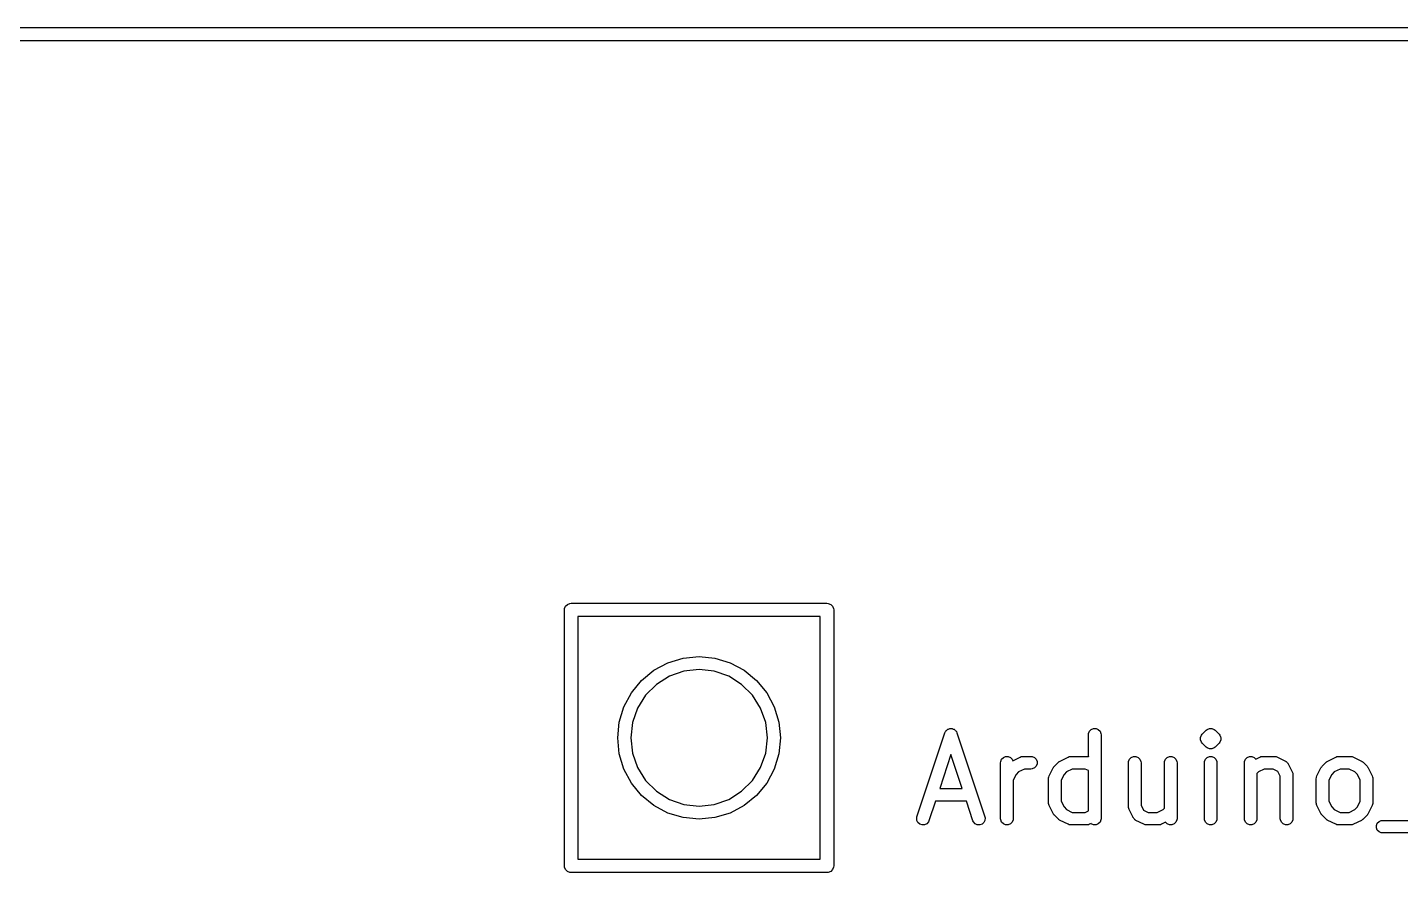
# Model space of a CAD drawing. Extents: x 44.5 to 107.9, y -138.8 to -45.2.
# Drawn here: x 67.69 to 84.05, y -88.73 to -78.66 of the extents above; entities that cross this region are included whole.
import ezdxf

# ---------------------------------------------------------------- set-up
doc = ezdxf.new("R2010")
doc.units = 0
doc.layers.add('BLACK', color=7, linetype='CONTINUOUS')

msp = doc.modelspace()

# ---------------------------------------------------------------- linework, layer by layer
at = {"layer": 'BLACK', "linetype": 'CONTINUOUS'}
for p, q in [((56.642, -78.66), (99.822, -78.66)), ((98.285812, -78.82), (58.178188, -78.82)), ((74.089537, -85.582393), (74.101482, -85.553554)), ((74.101482, -85.553554), (74.123554, -85.531482)), ((74.123554, -85.531482), (74.152393, -85.519537)), ((74.152393, -85.519537), (74.168, -85.518)), ((74.168, -85.518), (77.216, -85.518)), ((77.216, -85.518), (77.231607, -85.519537)), ((77.231607, -85.519537), (77.260446, -85.531482)), ((77.260446, -85.531482), (77.282518, -85.553554)), ((77.282518, -85.553554), (77.294463, -85.582393)), ((74.088, -85.598), (74.089537, -85.582393)), ((74.088, -88.646), (74.088, -85.598)), ((74.248, -85.678), (74.248, -88.566)), ((77.136, -85.678), (74.248, -85.678)), ((77.136, -88.566), (77.136, -85.678)), ((77.294463, -85.582393), (77.296, -85.598)), ((77.296, -85.598), (77.296, -88.646)), ((75.32118, -86.226761), (75.502957, -86.171619)), ((75.502957, -86.171619), (75.692, -86.153)), ((75.692, -86.153), (75.881043, -86.171619)), ((75.881043, -86.171619), (76.06282, -86.226761)), ((75.006814, -86.436814), (75.153652, -86.316306)), ((75.153652, -86.316306), (75.32118, -86.226761)), ((75.510841, -86.328293), (75.338767, -86.388504)), ((75.692, -86.307881), (75.510841, -86.328293)), ((75.873159, -86.328293), (75.692, -86.307881)), ((76.045233, -86.388504), (75.873159, -86.328293)), ((76.06282, -86.226761), (76.230348, -86.316306)), ((76.230348, -86.316306), (76.377186, -86.436814)), ((74.886306, -86.583652), (75.006814, -86.436814)), ((75.184405, -86.485496), (75.055496, -86.614405)), ((75.338767, -86.388504), (75.184405, -86.485496)), ((76.199595, -86.485496), (76.045233, -86.388504)), ((76.328504, -86.614405), (76.199595, -86.485496)), ((76.377186, -86.436814), (76.497694, -86.583652)), ((74.796761, -86.75118), (74.886306, -86.583652)), ((75.055496, -86.614405), (74.958504, -86.768767)), ((76.425496, -86.768767), (76.328504, -86.614405)), ((76.497694, -86.583652), (76.587239, -86.75118)), ((74.741619, -86.932957), (74.796761, -86.75118)), ((74.958504, -86.768767), (74.898293, -86.940841)), ((76.485707, -86.940841), (76.425496, -86.768767)), ((76.587239, -86.75118), (76.642381, -86.932957)), ((74.723, -87.122), (74.741619, -86.932957)), ((74.898293, -86.940841), (74.877881, -87.122)), ((76.506119, -87.122), (76.485707, -86.940841)), ((76.642381, -86.932957), (76.661, -87.122)), ((78.633702, -87.038836), (78.64081, -87.03267)), ((78.64081, -87.03267), (78.646969, -87.02557)), ((78.646969, -87.02557), (78.651758, -87.023175)), ((78.651758, -87.023175), (78.655809, -87.019662)), ((78.655809, -87.019662), (78.664734, -87.016687)), ((78.664734, -87.016687), (78.673142, -87.012483)), ((78.673142, -87.012483), (78.678486, -87.012103)), ((78.678486, -87.012103), (78.683572, -87.010408)), ((78.683572, -87.010408), (78.692952, -87.011074)), ((78.692952, -87.011074), (78.702332, -87.010408)), ((78.702332, -87.010408), (78.707417, -87.012103)), ((78.707417, -87.012103), (78.712762, -87.012483)), ((78.712762, -87.012483), (78.721172, -87.016688)), ((78.721172, -87.016688), (78.730094, -87.019662)), ((78.730094, -87.019662), (78.734141, -87.023172)), ((78.734141, -87.023172), (78.738935, -87.025569)), ((78.738935, -87.025569), (78.745098, -87.032674)), ((78.745098, -87.032674), (78.752202, -87.038836)), ((80.344878, -87.043151), (80.36557, -87.022459)), ((80.36557, -87.022459), (80.392606, -87.01126)), ((80.392606, -87.01126), (80.42187, -87.01126)), ((80.42187, -87.01126), (80.448906, -87.022459)), ((80.448906, -87.022459), (80.469598, -87.043151)), ((81.687539, -87.079405), (81.735158, -87.031786)), ((81.735158, -87.031786), (81.746523, -87.022459)), ((81.746523, -87.022459), (81.773559, -87.01126)), ((81.773559, -87.01126), (81.802822, -87.01126)), ((81.802822, -87.01126), (81.802823, -87.01126)), ((81.802823, -87.01126), (81.829859, -87.022459)), ((81.829859, -87.022459), (81.841224, -87.031786)), ((81.841224, -87.031786), (81.888843, -87.079405)), ((74.741619, -87.311043), (74.723, -87.122)), ((74.877881, -87.122), (74.898293, -87.303159)), ((76.485707, -87.303159), (76.506119, -87.122)), ((76.661, -87.122), (76.642381, -87.311043)), ((78.288468, -88.061102), (78.621801, -87.061102)), ((78.621801, -87.061102), (78.627795, -87.047677)), ((78.627795, -87.047677), (78.631305, -87.043629)), ((78.631305, -87.043629), (78.633702, -87.038836)), ((78.752202, -87.038836), (78.754597, -87.043627)), ((78.754597, -87.043627), (78.758109, -87.047676)), ((78.758109, -87.047676), (78.764103, -87.061102)), ((78.764103, -87.061102), (79.097436, -88.061102)), ((80.332238, -87.084819), (80.333679, -87.070187)), ((80.332238, -87.345979), (80.332238, -87.084819)), ((80.333679, -87.070187), (80.344878, -87.043151)), ((80.469598, -87.043151), (80.480797, -87.070187)), ((80.480797, -87.070187), (80.482238, -87.084819)), ((80.482238, -87.084819), (80.482238, -88.084819)), ((81.667013, -87.117807), (81.678212, -87.09077)), ((81.667013, -87.147069), (81.667013, -87.117807)), ((81.678212, -87.174106), (81.667013, -87.147069)), ((81.678212, -87.09077), (81.687539, -87.079405)), ((81.687539, -87.185471), (81.678212, -87.174106)), ((81.735158, -87.23309), (81.687539, -87.185471)), ((81.888843, -87.185471), (81.841224, -87.23309)), ((81.888843, -87.079405), (81.89817, -87.09077)), ((81.89817, -87.174106), (81.888843, -87.185471)), ((81.89817, -87.09077), (81.90556, -87.10861)), ((81.909369, -87.14707), (81.89817, -87.174106)), ((81.90556, -87.10861), (81.909369, -87.117807)), ((81.909369, -87.117807), (81.909369, -87.14707)), ((74.796761, -87.49282), (74.741619, -87.311043)), ((74.898293, -87.303159), (74.958504, -87.475233)), ((76.425496, -87.475233), (76.485707, -87.303159)), ((76.642381, -87.311043), (76.587239, -87.49282)), ((78.692952, -87.321989), (78.558914, -87.724104)), ((78.82699, -87.724104), (78.692952, -87.321989)), ((79.297259, -87.376484), (79.317951, -87.355792)), ((79.317951, -87.355792), (79.344987, -87.344593)), ((79.344987, -87.344593), (79.374251, -87.344593)), ((79.374251, -87.344593), (79.401287, -87.355792)), ((79.401287, -87.355792), (79.421979, -87.376484)), ((79.429484, -87.394604), (79.516554, -87.35107)), ((79.516554, -87.35107), (79.530285, -87.345815)), ((79.530285, -87.345815), (79.532974, -87.345623)), ((79.532974, -87.345623), (79.535463, -87.344593)), ((79.535463, -87.344593), (79.550095, -87.343152)), ((79.550095, -87.343152), (79.645333, -87.343152)), ((79.645333, -87.343152), (79.659965, -87.344593)), ((79.659965, -87.344593), (79.687001, -87.355792)), ((79.687001, -87.355792), (79.707693, -87.376484)), ((79.992745, -87.398689), (80.087983, -87.35107)), ((80.087983, -87.35107), (80.101714, -87.345815)), ((80.101714, -87.345815), (80.104403, -87.345623)), ((80.104403, -87.345623), (80.106892, -87.344593)), ((80.106892, -87.344593), (80.121524, -87.343152)), ((80.121524, -87.343152), (80.312, -87.343152)), ((80.312, -87.343152), (80.326632, -87.344593)), ((80.326632, -87.344593), (80.329121, -87.345624)), ((80.329121, -87.345624), (80.331809, -87.345815)), ((80.331809, -87.345815), (80.332238, -87.345979)), ((80.821069, -87.376484), (80.841761, -87.355792)), ((80.841761, -87.355792), (80.868797, -87.344593)), ((80.868797, -87.344593), (80.898061, -87.344593)), ((80.898061, -87.344593), (80.925097, -87.355792)), ((80.925097, -87.355792), (80.945789, -87.376484)), ((81.24964, -87.376484), (81.270332, -87.355792)), ((81.270332, -87.355792), (81.297368, -87.344593)), ((81.297368, -87.344593), (81.326632, -87.344593)), ((81.326632, -87.344593), (81.353668, -87.355792)), ((81.353668, -87.355792), (81.37436, -87.376484)), ((81.725831, -87.376484), (81.746523, -87.355792)), ((81.746523, -87.242417), (81.735158, -87.23309)), ((81.773559, -87.253616), (81.746523, -87.242417)), ((81.746523, -87.355792), (81.773559, -87.344593)), ((81.77356, -87.253616), (81.773559, -87.253616)), ((81.773559, -87.344593), (81.802823, -87.344593)), ((81.802822, -87.253616), (81.77356, -87.253616)), ((81.802823, -87.253616), (81.802822, -87.253616)), ((81.829859, -87.242417), (81.802823, -87.253616)), ((81.802823, -87.344593), (81.829859, -87.355792)), ((81.841224, -87.23309), (81.829859, -87.242417)), ((81.829859, -87.355792), (81.850551, -87.376484)), ((82.202021, -87.376484), (82.222713, -87.355792)), ((82.222713, -87.355792), (82.249749, -87.344593)), ((82.249749, -87.344593), (82.279013, -87.344593)), ((82.279013, -87.344593), (82.306049, -87.355792)), ((82.306049, -87.355792), (82.32545, -87.375193)), ((82.32545, -87.375193), (82.373697, -87.35107)), ((82.373697, -87.35107), (82.387428, -87.345815)), ((82.387428, -87.345815), (82.390117, -87.345623)), ((82.390117, -87.345623), (82.392606, -87.344593)), ((82.392606, -87.344593), (82.407238, -87.343152)), ((82.407238, -87.343152), (82.550095, -87.343152)), ((82.550095, -87.343152), (82.564727, -87.344593)), ((82.564727, -87.344593), (82.567216, -87.345624)), ((82.567216, -87.345624), (82.569904, -87.345815)), ((82.569904, -87.345815), (82.583636, -87.35107)), ((82.583636, -87.35107), (82.678874, -87.398689)), ((83.183221, -87.398689), (83.278459, -87.35107)), ((83.278459, -87.35107), (83.29219, -87.345815)), ((83.29219, -87.345815), (83.294879, -87.345623)), ((83.294879, -87.345623), (83.297368, -87.344593)), ((83.297368, -87.344593), (83.312, -87.343152)), ((83.312, -87.343152), (83.454857, -87.343152)), ((83.454857, -87.343152), (83.469489, -87.344593)), ((83.469489, -87.344593), (83.471978, -87.345624)), ((83.471978, -87.345624), (83.474666, -87.345815)), ((83.474666, -87.345815), (83.488398, -87.35107)), ((83.488398, -87.35107), (83.583636, -87.398689)), ((74.886306, -87.660348), (74.796761, -87.49282)), ((74.958504, -87.475233), (75.055496, -87.629595)), ((76.328504, -87.629595), (76.425496, -87.475233)), ((76.587239, -87.49282), (76.497694, -87.660348)), ((79.284619, -87.418152), (79.28606, -87.40352)), ((79.284619, -88.084819), (79.284619, -87.418152)), ((79.28606, -87.40352), (79.297259, -87.376484)), ((79.421979, -87.376484), (79.429484, -87.394604)), ((79.499284, -87.52741), (79.468877, -87.557817)), ((79.5678, -87.493152), (79.499284, -87.52741)), ((79.645333, -87.493152), (79.5678, -87.493152)), ((79.659965, -87.491711), (79.645333, -87.493152)), ((79.687001, -87.480512), (79.659965, -87.491711)), ((79.707693, -87.45982), (79.687001, -87.480512)), ((79.707693, -87.376484), (79.718892, -87.40352)), ((79.718892, -87.432784), (79.707693, -87.45982)), ((79.718892, -87.40352), (79.718892, -87.432784)), ((79.863966, -87.575087), (79.911585, -87.479849)), ((79.911585, -87.479849), (79.915549, -87.473549)), ((79.915549, -87.473549), (79.916307, -87.471722)), ((79.916307, -87.471722), (79.917995, -87.469665)), ((79.917995, -87.469665), (79.919417, -87.467406)), ((79.919417, -87.467406), (79.920915, -87.466106)), ((79.920915, -87.466106), (79.925634, -87.460357)), ((79.925634, -87.460357), (79.973253, -87.412738)), ((79.973253, -87.412738), (79.979002, -87.408019)), ((79.979002, -87.408019), (79.980302, -87.406521)), ((79.980302, -87.406521), (79.982561, -87.405099)), ((79.982561, -87.405099), (79.984618, -87.403411)), ((79.984618, -87.403411), (79.986445, -87.402653)), ((79.986445, -87.402653), (79.992745, -87.398689)), ((80.070713, -87.52741), (80.040306, -87.557817)), ((80.139229, -87.493152), (80.070713, -87.52741)), ((80.294295, -87.493152), (80.139229, -87.493152)), ((80.332238, -87.512123), (80.294295, -87.493152)), ((80.332238, -87.990847), (80.332238, -87.512123)), ((80.808429, -87.418152), (80.80987, -87.40352)), ((80.808429, -87.941961), (80.808429, -87.418152)), ((80.80987, -87.40352), (80.821069, -87.376484)), ((80.945789, -87.376484), (80.956988, -87.40352)), ((80.956988, -87.40352), (80.958429, -87.418152)), ((80.958429, -87.418152), (80.958429, -87.924256)), ((81.237, -87.418152), (81.238441, -87.40352)), ((81.237, -87.958514), (81.237, -87.418152)), ((81.238441, -87.40352), (81.24964, -87.376484)), ((81.37436, -87.376484), (81.385559, -87.40352)), ((81.385559, -87.40352), (81.387, -87.418152)), ((81.387, -87.418152), (81.387, -88.084819)), ((81.713191, -87.418152), (81.714632, -87.40352)), ((81.713191, -88.084819), (81.713191, -87.418152)), ((81.714632, -87.40352), (81.725831, -87.376484)), ((81.850551, -87.376484), (81.86175, -87.40352)), ((81.86175, -87.40352), (81.863191, -87.418152)), ((81.863191, -87.418152), (81.863191, -88.084819)), ((82.189381, -87.418152), (82.190822, -87.40352)), ((82.189381, -88.084819), (82.189381, -87.418152)), ((82.190822, -87.40352), (82.202021, -87.376484)), ((82.356427, -87.52741), (82.339381, -87.544456)), ((82.424943, -87.493152), (82.356427, -87.52741)), ((82.53239, -87.493152), (82.424943, -87.493152)), ((82.589431, -87.521672), (82.53239, -87.493152)), ((82.617952, -87.578714), (82.589431, -87.521672)), ((82.678874, -87.398689), (82.681321, -87.400229)), ((82.681321, -87.400229), (82.682475, -87.400614)), ((82.682475, -87.400614), (82.683911, -87.401859)), ((82.683911, -87.401859), (82.691317, -87.406521)), ((82.691317, -87.406521), (82.697478, -87.413625)), ((82.697478, -87.413625), (82.704583, -87.419787)), ((82.704583, -87.419787), (82.709244, -87.427192)), ((82.709244, -87.427192), (82.71049, -87.428629)), ((82.71049, -87.428629), (82.710874, -87.429782)), ((82.710874, -87.429782), (82.712415, -87.43223)), ((82.712415, -87.43223), (82.760034, -87.527468)), ((82.760034, -87.527468), (82.765289, -87.541199)), ((83.054442, -87.575087), (83.102061, -87.479849)), ((83.102061, -87.479849), (83.106025, -87.473549)), ((83.106025, -87.473549), (83.106783, -87.471722)), ((83.106783, -87.471722), (83.108471, -87.469665)), ((83.108471, -87.469665), (83.109893, -87.467406)), ((83.109893, -87.467406), (83.111391, -87.466106)), ((83.111391, -87.466106), (83.11611, -87.460357)), ((83.11611, -87.460357), (83.163729, -87.412738)), ((83.163729, -87.412738), (83.169478, -87.408019)), ((83.169478, -87.408019), (83.170778, -87.406521)), ((83.170778, -87.406521), (83.173037, -87.405099)), ((83.173037, -87.405099), (83.175094, -87.403411)), ((83.175094, -87.403411), (83.176921, -87.402653)), ((83.176921, -87.402653), (83.183221, -87.398689)), ((83.261189, -87.52741), (83.230782, -87.557817)), ((83.329705, -87.493152), (83.261189, -87.52741)), ((83.437152, -87.493152), (83.329705, -87.493152)), ((83.505668, -87.52741), (83.437152, -87.493152)), ((83.536075, -87.557817), (83.505668, -87.52741)), ((83.583636, -87.398689), (83.589935, -87.402653)), ((83.589935, -87.402653), (83.591763, -87.403411)), ((83.591763, -87.403411), (83.593819, -87.405099)), ((83.593819, -87.405099), (83.596079, -87.406521)), ((83.596079, -87.406521), (83.597378, -87.408019)), ((83.597378, -87.408019), (83.603128, -87.412738)), ((83.603128, -87.412738), (83.650747, -87.460357)), ((83.650747, -87.460357), (83.655465, -87.466106)), ((83.655465, -87.466106), (83.656964, -87.467406)), ((83.656964, -87.467406), (83.658385, -87.469665)), ((83.658385, -87.469665), (83.660074, -87.471722)), ((83.660074, -87.471722), (83.660831, -87.473549)), ((83.660831, -87.473549), (83.664796, -87.479849)), ((83.664796, -87.479849), (83.712415, -87.575087)), ((75.006814, -87.807186), (74.886306, -87.660348)), ((75.055496, -87.629595), (75.184405, -87.758504)), ((76.199595, -87.758504), (76.328504, -87.629595)), ((76.497694, -87.660348), (76.377186, -87.807186)), ((79.468877, -87.557817), (79.434619, -87.626333)), ((79.434619, -87.626333), (79.434619, -88.084819)), ((79.856048, -87.608628), (79.857489, -87.593996)), ((79.856048, -87.894342), (79.856048, -87.608628)), ((79.857489, -87.593996), (79.85852, -87.591506)), ((79.85852, -87.591506), (79.858711, -87.588819)), ((79.858711, -87.588819), (79.863966, -87.575087)), ((80.040306, -87.557817), (80.006048, -87.626333)), ((80.006048, -87.626333), (80.006048, -87.876637)), ((82.339381, -87.544456), (82.339381, -88.084819)), ((82.617952, -88.084819), (82.617952, -87.578714)), ((82.765289, -87.541199), (82.76548, -87.543888)), ((82.76548, -87.543888), (82.766511, -87.546377)), ((82.766511, -87.546377), (82.767952, -87.561009)), ((82.767952, -87.561009), (82.767952, -88.084819)), ((83.046524, -87.608628), (83.047965, -87.593996)), ((83.046524, -87.894342), (83.046524, -87.608628)), ((83.047965, -87.593996), (83.048996, -87.591506)), ((83.048996, -87.591506), (83.049187, -87.588819)), ((83.049187, -87.588819), (83.054442, -87.575087)), ((83.230782, -87.557817), (83.196524, -87.626333)), ((83.196524, -87.626333), (83.196524, -87.876637)), ((83.570333, -87.626333), (83.536075, -87.557817)), ((83.570333, -87.876637), (83.570333, -87.626333)), ((83.712415, -87.575087), (83.71767, -87.588818)), ((83.71767, -87.588818), (83.717861, -87.591507)), ((83.717861, -87.591507), (83.718892, -87.593996)), ((83.718892, -87.593996), (83.720333, -87.608628)), ((83.720333, -87.608628), (83.720333, -87.894342)), ((75.153652, -87.927694), (75.006814, -87.807186)), ((75.184405, -87.758504), (75.338767, -87.855496)), ((75.338767, -87.855496), (75.510841, -87.915707)), ((75.873159, -87.915707), (76.045233, -87.855496)), ((76.045233, -87.855496), (76.199595, -87.758504)), ((76.377186, -87.807186), (76.230348, -87.927694)), ((78.558914, -87.724104), (78.82699, -87.724104)), ((75.32118, -88.017239), (75.153652, -87.927694)), ((75.502957, -88.072381), (75.32118, -88.017239)), ((75.510841, -87.915707), (75.692, -87.936119)), ((75.692, -87.936119), (75.873159, -87.915707)), ((76.06282, -88.017239), (75.881043, -88.072381)), ((76.230348, -87.927694), (76.06282, -88.017239)), ((78.508914, -87.874104), (78.43077, -88.108536)), ((78.87699, -87.874104), (78.508914, -87.874104)), ((78.955134, -88.108536), (78.87699, -87.874104)), ((79.857489, -87.908974), (79.856048, -87.894342)), ((79.85852, -87.911463), (79.857489, -87.908974)), ((79.858711, -87.914151), (79.85852, -87.911463)), ((79.863966, -87.927883), (79.858711, -87.914151)), ((79.911585, -88.023121), (79.863966, -87.927883)), ((80.006048, -87.876637), (80.040306, -87.945153)), ((80.040306, -87.945153), (80.070713, -87.975561)), ((80.070713, -87.975561), (80.139229, -88.009819)), ((80.139229, -88.009819), (80.294295, -88.009819)), ((80.294295, -88.009819), (80.332238, -87.990847)), ((80.80987, -87.956593), (80.808429, -87.941961)), ((80.810901, -87.959082), (80.80987, -87.956593)), ((80.811092, -87.96177), (80.810901, -87.959082)), ((80.816347, -87.975502), (80.811092, -87.96177)), ((80.863966, -88.070741), (80.816347, -87.975502)), ((80.958429, -87.924256), (80.986949, -87.981298)), ((80.986949, -87.981298), (81.043991, -88.009819)), ((81.043991, -88.009819), (81.151438, -88.009819)), ((81.151438, -88.009819), (81.219953, -87.975561)), ((81.219953, -87.975561), (81.237, -87.958514)), ((83.047965, -87.908974), (83.046524, -87.894342)), ((83.048996, -87.911463), (83.047965, -87.908974)), ((83.049187, -87.914151), (83.048996, -87.911463)), ((83.054442, -87.927883), (83.049187, -87.914151)), ((83.102061, -88.023121), (83.054442, -87.927883)), ((83.196524, -87.876637), (83.230782, -87.945153)), ((83.230782, -87.945153), (83.261189, -87.975561)), ((83.261189, -87.975561), (83.329705, -88.009819)), ((83.329705, -88.009819), (83.437152, -88.009819)), ((83.437152, -88.009819), (83.505667, -87.975561)), ((83.505667, -87.975561), (83.536074, -87.945153)), ((83.536074, -87.945153), (83.570333, -87.876637)), ((83.712415, -87.927883), (83.664796, -88.023121)), ((83.71767, -87.914152), (83.712415, -87.927883)), ((83.717861, -87.911462), (83.71767, -87.914152)), ((83.718892, -87.908974), (83.717861, -87.911462)), ((83.720333, -87.894342), (83.718892, -87.908974)), ((75.692, -88.091), (75.502957, -88.072381)), ((75.881043, -88.072381), (75.692, -88.091)), ((78.285208, -88.075439), (78.288468, -88.061102)), ((78.287283, -88.104629), (78.285208, -88.075439)), ((78.300369, -88.130802), (78.287283, -88.104629)), ((78.322476, -88.149976), (78.300369, -88.130802)), ((78.350239, -88.15923), (78.322476, -88.149976)), ((78.379429, -88.157155), (78.350239, -88.15923)), ((78.405602, -88.144069), (78.379429, -88.157155)), ((78.424776, -88.121962), (78.405602, -88.144069)), ((78.43077, -88.108536), (78.424776, -88.121962)), ((78.961128, -88.121961), (78.955134, -88.108536)), ((78.980302, -88.144068), (78.961128, -88.121961)), ((79.006475, -88.157155), (78.980302, -88.144068)), ((79.035665, -88.15923), (79.006475, -88.157155)), ((79.063427, -88.149976), (79.035665, -88.15923)), ((79.085535, -88.130802), (79.063427, -88.149976)), ((79.098621, -88.104628), (79.085535, -88.130802)), ((79.097436, -88.061102), (79.100696, -88.075438)), ((79.100696, -88.075438), (79.098621, -88.104628)), ((79.28606, -88.099451), (79.284619, -88.084819)), ((79.297259, -88.126487), (79.28606, -88.099451)), ((79.317951, -88.147179), (79.297259, -88.126487)), ((79.344987, -88.158378), (79.317951, -88.147179)), ((79.374251, -88.158378), (79.344987, -88.158378)), ((79.401287, -88.147179), (79.374251, -88.158378)), ((79.421979, -88.126487), (79.401287, -88.147179)), ((79.433178, -88.099451), (79.421979, -88.126487)), ((79.434619, -88.084819), (79.433178, -88.099451)), ((79.915548, -88.029417), (79.911585, -88.023121)), ((79.916306, -88.031247), (79.915548, -88.029417)), ((79.917995, -88.033305), (79.916306, -88.031247)), ((79.919417, -88.035564), (79.917995, -88.033305)), ((79.920915, -88.036863), (79.919417, -88.035564)), ((79.925633, -88.042612), (79.920915, -88.036863)), ((79.973252, -88.090232), (79.925633, -88.042612)), ((79.979001, -88.09495), (79.973252, -88.090232)), ((79.980302, -88.09645), (79.979001, -88.09495)), ((79.982561, -88.097872), (79.980302, -88.09645)), ((79.984618, -88.09956), (79.982561, -88.097872)), ((79.986445, -88.100317), (79.984618, -88.09956)), ((79.992745, -88.104282), (79.986445, -88.100317)), ((80.087983, -88.151901), (79.992745, -88.104282)), ((80.101714, -88.157156), (80.087983, -88.151901)), ((80.104403, -88.157347), (80.101714, -88.157156)), ((80.106892, -88.158378), (80.104403, -88.157347)), ((80.121524, -88.159819), (80.106892, -88.158378)), ((80.312, -88.159819), (80.121524, -88.159819)), ((80.326632, -88.158378), (80.312, -88.159819)), ((80.329121, -88.157346), (80.326632, -88.158378)), ((80.331809, -88.157156), (80.329121, -88.157346)), ((80.345541, -88.151901), (80.331809, -88.157156)), ((80.362041, -88.14365), (80.345541, -88.151901)), ((80.36557, -88.147179), (80.362041, -88.14365)), ((80.392606, -88.158378), (80.36557, -88.147179)), ((80.42187, -88.158378), (80.392606, -88.158378)), ((80.448906, -88.147179), (80.42187, -88.158378)), ((80.469598, -88.126487), (80.448906, -88.147179)), ((80.480797, -88.099451), (80.469598, -88.126487)), ((80.482238, -88.084819), (80.480797, -88.099451)), ((80.865506, -88.073187), (80.863966, -88.070741)), ((80.865891, -88.074342), (80.865506, -88.073187)), ((80.867137, -88.075779), (80.865891, -88.074342)), ((80.871798, -88.083183), (80.867137, -88.075779)), ((80.8789, -88.089342), (80.871798, -88.083183)), ((80.885064, -88.09645), (80.8789, -88.089342)), ((80.892469, -88.101111), (80.885064, -88.09645)), ((80.893906, -88.102357), (80.892469, -88.101111)), ((80.895059, -88.102741), (80.893906, -88.102357)), ((80.897507, -88.104282), (80.895059, -88.102741)), ((80.992745, -88.151901), (80.897507, -88.104282)), ((81.006476, -88.157156), (80.992745, -88.151901)), ((81.009165, -88.157347), (81.006476, -88.157156)), ((81.011654, -88.158378), (81.009165, -88.157347)), ((81.026286, -88.159819), (81.011654, -88.158378)), ((81.169143, -88.159819), (81.026286, -88.159819)), ((81.183775, -88.158378), (81.169143, -88.159819)), ((81.186264, -88.157346), (81.183775, -88.158378)), ((81.188952, -88.157156), (81.186264, -88.157346)), ((81.202684, -88.151901), (81.188952, -88.157156)), ((81.25093, -88.127777), (81.202684, -88.151901)), ((81.270332, -88.147179), (81.25093, -88.127777)), ((81.297368, -88.158378), (81.270332, -88.147179)), ((81.326632, -88.158378), (81.297368, -88.158378)), ((81.353668, -88.147179), (81.326632, -88.158378)), ((81.37436, -88.126487), (81.353668, -88.147179)), ((81.385559, -88.099451), (81.37436, -88.126487)), ((81.387, -88.084819), (81.385559, -88.099451)), ((81.714632, -88.099451), (81.713191, -88.084819)), ((81.725831, -88.126487), (81.714632, -88.099451)), ((81.746523, -88.147179), (81.725831, -88.126487)), ((81.773559, -88.158378), (81.746523, -88.147179)), ((81.802823, -88.158378), (81.773559, -88.158378)), ((81.829859, -88.147179), (81.802823, -88.158378)), ((81.850551, -88.126487), (81.829859, -88.147179)), ((81.86175, -88.099451), (81.850551, -88.126487)), ((81.863191, -88.084819), (81.86175, -88.099451)), ((82.190822, -88.099451), (82.189381, -88.084819)), ((82.202021, -88.126487), (82.190822, -88.099451)), ((82.222713, -88.147179), (82.202021, -88.126487)), ((82.249749, -88.158378), (82.222713, -88.147179)), ((82.279013, -88.158378), (82.249749, -88.158378)), ((82.306049, -88.147179), (82.279013, -88.158378)), ((82.326741, -88.126487), (82.306049, -88.147179)), ((82.33794, -88.099451), (82.326741, -88.126487)), ((82.339381, -88.084819), (82.33794, -88.099451)), ((82.619393, -88.099451), (82.617952, -88.084819)), ((82.630592, -88.126487), (82.619393, -88.099451)), ((82.651284, -88.147179), (82.630592, -88.126487)), ((82.67832, -88.158378), (82.651284, -88.147179)), ((82.707584, -88.158378), (82.67832, -88.158378)), ((82.73462, -88.147179), (82.707584, -88.158378)), ((82.755312, -88.126487), (82.73462, -88.147179)), ((82.766511, -88.099451), (82.755312, -88.126487)), ((82.767952, -88.084819), (82.766511, -88.099451)), ((83.106024, -88.029417), (83.102061, -88.023121)), ((83.106782, -88.031247), (83.106024, -88.029417)), ((83.108471, -88.033305), (83.106782, -88.031247)), ((83.109893, -88.035564), (83.108471, -88.033305)), ((83.111391, -88.036863), (83.109893, -88.035564)), ((83.116109, -88.042612), (83.111391, -88.036863)), ((83.163728, -88.090232), (83.116109, -88.042612)), ((83.169477, -88.09495), (83.163728, -88.090232)), ((83.170778, -88.09645), (83.169477, -88.09495)), ((83.173037, -88.097872), (83.170778, -88.09645)), ((83.175094, -88.09956), (83.173037, -88.097872)), ((83.176921, -88.100317), (83.175094, -88.09956)), ((83.183221, -88.104282), (83.176921, -88.100317)), ((83.278459, -88.151901), (83.183221, -88.104282)), ((83.29219, -88.157156), (83.278459, -88.151901)), ((83.294879, -88.157347), (83.29219, -88.157156)), ((83.297368, -88.158378), (83.294879, -88.157347)), ((83.312, -88.159819), (83.297368, -88.158378)), ((83.454857, -88.159819), (83.312, -88.159819)), ((83.469489, -88.158378), (83.454857, -88.159819)), ((83.471978, -88.157346), (83.469489, -88.158378)), ((83.474666, -88.157156), (83.471978, -88.157346)), ((83.488398, -88.151901), (83.474666, -88.157156)), ((83.583636, -88.104282), (83.488398, -88.151901)), ((83.589935, -88.100317), (83.583636, -88.104282)), ((83.591763, -88.09956), (83.589935, -88.100317)), ((83.593819, -88.097872), (83.591763, -88.09956)), ((83.596079, -88.09645), (83.593819, -88.097872)), ((83.597379, -88.09495), (83.596079, -88.09645)), ((83.603129, -88.090232), (83.597379, -88.09495)), ((83.650747, -88.042613), (83.603129, -88.090232)), ((83.655465, -88.036863), (83.650747, -88.042613)), ((83.656964, -88.035564), (83.655465, -88.036863)), ((83.658385, -88.033305), (83.656964, -88.035564)), ((83.660075, -88.031247), (83.658385, -88.033305)), ((83.660832, -88.029417), (83.660075, -88.031247)), ((83.664796, -88.023121), (83.660832, -88.029417)), ((83.762251, -88.165425), (83.77345, -88.138389)), ((83.762251, -88.194689), (83.762251, -88.165425)), ((83.77345, -88.138389), (83.794142, -88.117697)), ((83.794142, -88.117697), (83.821178, -88.106498)), ((83.821178, -88.106498), (83.83581, -88.105057)), ((83.83581, -88.105057), (84.597714, -88.105057)), ((83.77345, -88.221725), (83.762251, -88.194689)), ((83.794142, -88.242417), (83.77345, -88.221725)), ((83.821178, -88.253616), (83.794142, -88.242417)), ((83.83581, -88.255057), (83.821178, -88.253616)), ((84.597714, -88.255057), (83.83581, -88.255057)), ((74.089537, -88.661607), (74.088, -88.646)), ((74.101482, -88.690446), (74.089537, -88.661607)), ((74.248, -88.566), (77.136, -88.566)), ((77.294463, -88.661607), (77.282518, -88.690446)), ((77.296, -88.646), (77.294463, -88.661607)), ((74.123554, -88.712518), (74.101482, -88.690446)), ((74.152393, -88.724463), (74.123554, -88.712518)), ((74.168, -88.726), (74.152393, -88.724463)), ((77.216, -88.726), (74.168, -88.726)), ((77.231607, -88.724463), (77.216, -88.726)), ((77.260446, -88.712518), (77.231607, -88.724463)), ((77.282518, -88.690446), (77.260446, -88.712518))]:
    msp.add_line(p, q, dxfattribs=at)

doc.saveas('drawing.dxf')
